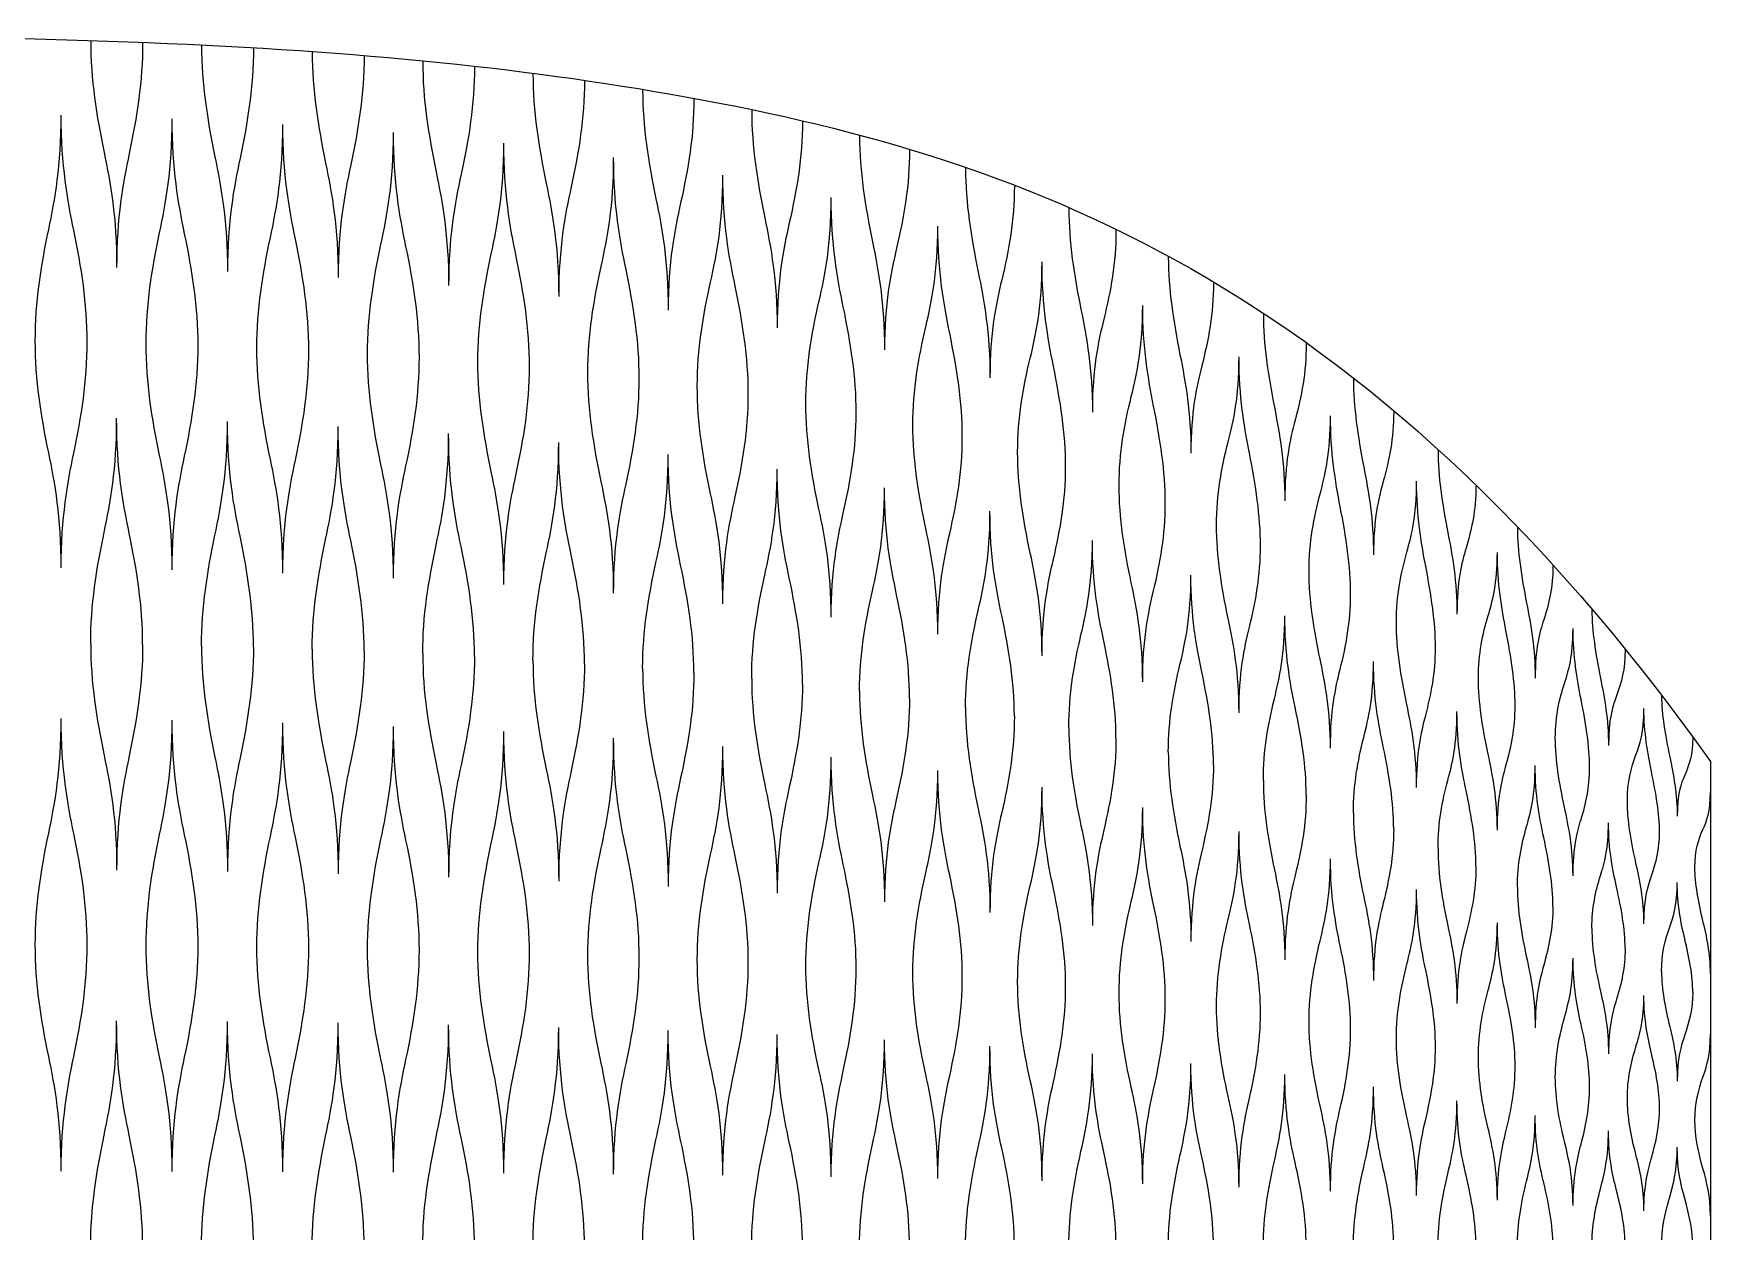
# Model space of a CAD drawing. Header units: millimetres. Extents: x 1 to 583, y -486 to -2.
# Drawn here: x 554.78 to 583.34, y -242.25 to -221.85 of the extents above; entities that cross this region are included whole.
import ezdxf

# ---------------------------------------------------------------- set-up
doc = ezdxf.new("R2010")
doc.units = ezdxf.units.MM
doc.header["$MEASUREMENT"] = 0
doc.layers.add('DEFAULT', color=7, linetype='Continuous')

msp = doc.modelspace()

# ---------------------------------------------------------------- linework, layer by layer
at = {"layer": 'DEFAULT'}
msp.add_lwpolyline([(583.342, -234.246), (583.342, -250.773)], dxfattribs=at)
for points, knots in [([(542.024, -221.85), (553.829, -221.85), (559.732, -221.85), (565.634, -222.883), (571.537, -223.916), (577.439, -225.982), (583.342, -234.246)], [0, 0, 0, 0, 1, 1, 1, 2, 2, 2, 2]), ([(555.751, -221.972), (555.751, -222.634), (555.85, -223.249), (555.98, -223.878), (556.086, -224.393), (556.193, -224.97), (556.193, -225.836)], [0, 0, 0, 0, 1, 1, 1, 2, 2, 2, 2]), ([(556.636, -222.005), (556.636, -222.665), (556.537, -223.272), (556.407, -223.892), (556.301, -224.4), (556.193, -224.97), (556.193, -225.836)], [0, 0, 0, 0, 1, 1, 1, 2, 2, 2, 2]), ([(557.639, -222.05), (557.639, -222.709), (557.738, -223.323), (557.867, -223.952), (557.974, -224.467), (558.081, -225.043), (558.081, -225.905)], [0, 0, 0, 0, 1, 1, 1, 2, 2, 2, 2]), ([(558.523, -222.097), (558.523, -222.755), (558.424, -223.357), (558.295, -223.973), (558.188, -224.477), (558.081, -225.043), (558.081, -225.905)], [0, 0, 0, 0, 1, 1, 1, 2, 2, 2, 2]), ([(559.525, -222.162), (559.525, -222.818), (559.623, -223.43), (559.753, -224.059), (559.859, -224.573), (559.966, -225.147), (559.966, -226.004)], [0, 0, 0, 0, 1, 1, 1, 2, 2, 2, 2]), ([(560.408, -222.229), (560.408, -222.883), (560.309, -223.479), (560.18, -224.088), (560.074, -224.587), (559.966, -225.147), (559.966, -226.004)], [0, 0, 0, 0, 1, 1, 1, 2, 2, 2, 2]), ([(561.407, -222.32), (561.407, -222.97), (561.506, -223.581), (561.635, -224.208), (561.741, -224.72), (561.848, -225.293), (561.848, -226.143)], [0, 0, 0, 0, 1, 1, 1, 2, 2, 2, 2]), ([(562.288, -222.412), (562.288, -223.06), (562.19, -223.647), (562.06, -224.248), (561.955, -224.739), (561.848, -225.293), (561.848, -226.143)], [0, 0, 0, 0, 1, 1, 1, 2, 2, 2, 2]), ([(563.284, -222.533), (563.284, -223.176), (563.383, -223.784), (563.511, -224.407), (563.617, -224.918), (563.723, -225.487), (563.723, -226.327)], [0, 0, 0, 0, 1, 1, 1, 2, 2, 2, 2]), ([(564.162, -222.654), (564.162, -223.293), (564.064, -223.871), (563.935, -224.46), (563.83, -224.943), (563.723, -225.487), (563.723, -226.327)], [0, 0, 0, 0, 1, 1, 1, 2, 2, 2, 2]), ([(565.153, -222.808), (565.153, -223.443), (565.251, -224.046), (565.379, -224.665), (565.484, -225.172), (565.589, -225.736), (565.589, -226.564)], [0, 0, 0, 0, 1, 1, 1, 2, 2, 2, 2]), ([(566.026, -222.961), (566.026, -223.591), (565.928, -224.155), (565.8, -224.732), (565.696, -225.203), (565.589, -225.736), (565.589, -226.564)], [0, 0, 0, 0, 1, 1, 1, 2, 2, 2, 2]), ([(555.249, -230.947), (555.249, -230.08), (555.142, -229.504), (555.036, -228.99), (554.906, -228.361), (554.807, -227.748), (554.807, -227.085), (554.807, -226.423), (554.906, -225.812), (555.036, -225.189), (555.142, -224.678), (555.249, -224.106), (555.249, -223.239)], [0, 0, 0, 0, 1, 1, 1, 2, 2, 2, 3, 3, 3, 4, 4, 4, 4]), ([(555.249, -230.947), (555.249, -230.08), (555.357, -229.508), (555.463, -228.998), (555.593, -228.375), (555.692, -227.767), (555.692, -227.105), (555.692, -226.443), (555.593, -225.829), (555.463, -225.2), (555.357, -224.684), (555.249, -224.106), (555.249, -223.239)], [0, 0, 0, 0, 1, 1, 1, 2, 2, 2, 3, 3, 3, 4, 4, 4, 4]), ([(557.138, -230.986), (557.138, -230.121), (557.03, -229.546), (556.924, -229.033), (556.794, -228.406), (556.695, -227.793), (556.695, -227.133), (556.695, -226.472), (556.794, -225.865), (556.924, -225.244), (557.03, -224.737), (557.138, -224.168), (557.138, -223.303)], [0, 0, 0, 0, 1, 1, 1, 2, 2, 2, 3, 3, 3, 4, 4, 4, 4]), ([(557.138, -230.986), (557.138, -230.121), (557.245, -229.552), (557.351, -229.046), (557.481, -228.427), (557.58, -227.822), (557.58, -227.162), (557.58, -226.503), (557.481, -225.89), (557.351, -225.26), (557.245, -224.745), (557.138, -224.168), (557.138, -223.303)], [0, 0, 0, 0, 1, 1, 1, 2, 2, 2, 3, 3, 3, 4, 4, 4, 4]), ([(567.01, -223.155), (567.01, -223.779), (567.107, -224.375), (567.234, -224.989), (567.337, -225.491), (567.443, -226.049), (567.443, -226.861)], [0, 0, 0, 0, 1, 1, 1, 2, 2, 2, 2]), ([(567.875, -223.346), (567.875, -223.963), (567.778, -224.513), (567.651, -225.072), (567.548, -225.531), (567.443, -226.049), (567.443, -226.861)], [0, 0, 0, 0, 1, 1, 1, 2, 2, 2, 2]), ([(559.024, -231.043), (559.024, -230.182), (558.917, -229.609), (558.811, -229.097), (558.681, -228.471), (558.582, -227.86), (558.582, -227.203), (558.582, -226.545), (558.681, -225.942), (558.811, -225.326), (558.917, -224.823), (559.024, -224.258), (559.024, -223.398)], [0, 0, 0, 0, 1, 1, 1, 2, 2, 2, 3, 3, 3, 4, 4, 4, 4]), ([(559.024, -231.043), (559.024, -230.182), (559.132, -229.618), (559.238, -229.115), (559.367, -228.501), (559.466, -227.901), (559.466, -227.246), (559.466, -226.59), (559.367, -225.978), (559.238, -225.35), (559.132, -224.835), (559.024, -224.258), (559.024, -223.398)], [0, 0, 0, 0, 1, 1, 1, 2, 2, 2, 3, 3, 3, 4, 4, 4, 4]), ([(560.908, -231.123), (560.908, -230.269), (560.801, -229.699), (560.695, -229.188), (560.565, -228.565), (560.467, -227.956), (560.467, -227.303), (560.467, -226.649), (560.565, -226.052), (560.695, -225.443), (560.801, -224.945), (560.908, -224.387), (560.908, -223.533)], [0, 0, 0, 0, 1, 1, 1, 2, 2, 2, 3, 3, 3, 4, 4, 4, 4]), ([(560.908, -231.123), (560.908, -230.269), (561.015, -229.71), (561.121, -229.214), (561.25, -228.607), (561.349, -228.013), (561.349, -227.363), (561.349, -226.712), (561.25, -226.103), (561.121, -225.476), (561.015, -224.962), (560.908, -224.387), (560.908, -223.533)], [0, 0, 0, 0, 1, 1, 1, 2, 2, 2, 3, 3, 3, 4, 4, 4, 4]), ([(568.848, -223.591), (568.848, -224.201), (568.943, -224.79), (569.068, -225.397), (569.17, -225.893), (569.273, -226.444), (569.273, -227.237)], [0, 0, 0, 0, 1, 1, 1, 2, 2, 2, 2]), ([(562.787, -231.234), (562.787, -230.388), (562.68, -229.821), (562.575, -229.314), (562.445, -228.693), (562.347, -228.088), (562.347, -227.441), (562.347, -226.794), (562.445, -226.204), (562.575, -225.604), (562.68, -225.113), (562.787, -224.563), (562.787, -223.717)], [0, 0, 0, 0, 1, 1, 1, 2, 2, 2, 3, 3, 3, 4, 4, 4, 4]), ([(562.787, -231.234), (562.787, -230.388), (562.894, -229.837), (562.999, -229.347), (563.128, -228.749), (563.226, -228.165), (563.226, -227.521), (563.226, -226.877), (563.128, -226.272), (562.999, -225.647), (562.894, -225.136), (562.787, -224.563), (562.787, -223.717)], [0, 0, 0, 0, 1, 1, 1, 2, 2, 2, 3, 3, 3, 4, 4, 4, 4]), ([(569.699, -223.834), (569.699, -224.436), (569.604, -224.965), (569.479, -225.503), (569.377, -225.944), (569.273, -226.444), (569.273, -227.237)], [0, 0, 0, 0, 1, 1, 1, 2, 2, 2, 2]), ([(564.659, -231.379), (564.659, -230.544), (564.552, -229.982), (564.447, -229.479), (564.318, -228.864), (564.22, -228.263), (564.22, -227.624), (564.22, -226.984), (564.318, -226.404), (564.447, -225.815), (564.552, -225.334), (564.659, -224.794), (564.659, -223.959)], [0, 0, 0, 0, 1, 1, 1, 2, 2, 2, 3, 3, 3, 4, 4, 4, 4]), ([(564.659, -231.379), (564.659, -230.544), (564.765, -230.002), (564.87, -229.522), (564.998, -228.935), (565.095, -228.361), (565.095, -227.726), (565.095, -227.091), (564.998, -226.491), (564.87, -225.871), (564.765, -225.363), (564.659, -224.794), (564.659, -223.959)], [0, 0, 0, 0, 1, 1, 1, 2, 2, 2, 3, 3, 3, 4, 4, 4, 4]), ([(570.653, -224.143), (570.653, -224.735), (570.746, -225.315), (570.868, -225.912), (570.968, -226.401), (571.069, -226.942), (571.069, -227.711)], [0, 0, 0, 0, 1, 1, 1, 2, 2, 2, 2]), ([(566.52, -231.562), (566.52, -230.741), (566.414, -230.185), (566.309, -229.687), (566.182, -229.079), (566.084, -228.485), (566.084, -227.856), (566.084, -227.226), (566.182, -226.658), (566.309, -226.083), (566.414, -225.612), (566.52, -225.084), (566.52, -224.263)], [0, 0, 0, 0, 1, 1, 1, 2, 2, 2, 3, 3, 3, 4, 4, 4, 4]), ([(566.52, -231.562), (566.52, -230.741), (566.625, -230.211), (566.729, -229.742), (566.856, -229.169), (566.953, -228.608), (566.953, -227.984), (566.953, -227.36), (566.856, -226.767), (566.729, -226.152), (566.625, -225.649), (566.52, -225.084), (566.52, -224.263)], [0, 0, 0, 0, 1, 1, 1, 2, 2, 2, 3, 3, 3, 4, 4, 4, 4]), ([(571.485, -224.447), (571.485, -225.029), (571.392, -225.534), (571.27, -226.046), (571.17, -226.465), (571.069, -226.942), (571.069, -227.711)], [0, 0, 0, 0, 1, 1, 1, 2, 2, 2, 2]), ([(568.365, -231.791), (568.365, -230.987), (568.26, -230.44), (568.156, -229.949), (568.029, -229.349), (567.933, -228.763), (567.933, -228.146), (567.933, -227.529), (568.029, -226.976), (568.156, -226.418), (568.26, -225.961), (568.365, -225.449), (568.365, -224.645)], [0, 0, 0, 0, 1, 1, 1, 2, 2, 2, 3, 3, 3, 4, 4, 4, 4]), ([(568.365, -231.791), (568.365, -230.987), (568.468, -230.472), (568.571, -230.018), (568.695, -229.463), (568.791, -228.919), (568.791, -228.309), (568.791, -227.699), (568.696, -227.114), (568.571, -226.506), (568.468, -226.008), (568.365, -225.449), (568.365, -224.645)], [0, 0, 0, 0, 1, 1, 1, 2, 2, 2, 3, 3, 3, 4, 4, 4, 4]), ([(572.412, -224.83), (572.412, -225.4), (572.502, -225.966), (572.619, -226.551), (572.716, -227.03), (572.814, -227.557), (572.814, -228.296)], [0, 0, 0, 0, 1, 1, 1, 2, 2, 2, 2]), ([(570.182, -232.082), (570.182, -231.299), (570.078, -230.763), (569.976, -230.281), (569.851, -229.691), (569.756, -229.116), (569.756, -228.515), (569.756, -227.914), (569.851, -227.379), (569.976, -226.843), (570.078, -226.404), (570.182, -225.912), (570.182, -225.13)], [0, 0, 0, 0, 1, 1, 1, 2, 2, 2, 3, 3, 3, 4, 4, 4, 4]), ([(570.182, -232.082), (570.182, -231.299), (570.283, -230.804), (570.383, -230.367), (570.505, -229.834), (570.598, -229.312), (570.598, -228.72), (570.598, -228.127), (570.505, -227.554), (570.383, -226.954), (570.283, -226.463), (570.182, -225.912), (570.182, -225.13)], [0, 0, 0, 0, 1, 1, 1, 2, 2, 2, 3, 3, 3, 4, 4, 4, 4]), ([(573.215, -225.201), (573.215, -225.759), (573.126, -226.233), (573.008, -226.714), (572.911, -227.107), (572.814, -227.557), (572.814, -228.296)], [0, 0, 0, 0, 1, 1, 1, 2, 2, 2, 2]), ([(574.107, -225.659), (574.107, -226.202), (574.193, -226.752), (574.306, -227.32), (574.398, -227.785), (574.492, -228.295), (574.492, -228.997)], [0, 0, 0, 0, 1, 1, 1, 2, 2, 2, 2]), ([(571.956, -232.446), (571.956, -231.692), (571.855, -231.169), (571.755, -230.697), (571.633, -230.121), (571.54, -229.56), (571.54, -228.978), (571.54, -228.397), (571.633, -227.886), (571.755, -227.377), (571.855, -226.96), (571.956, -226.493), (571.956, -225.738)], [0, 0, 0, 0, 1, 1, 1, 2, 2, 2, 3, 3, 3, 4, 4, 4, 4]), ([(571.956, -232.446), (571.956, -231.692), (572.054, -231.219), (572.15, -230.805), (572.268, -230.298), (572.358, -229.802), (572.358, -229.231), (572.358, -228.661), (572.268, -228.102), (572.15, -227.514), (572.054, -227.033), (571.956, -226.493), (571.956, -225.738)], [0, 0, 0, 0, 1, 1, 1, 2, 2, 2, 3, 3, 3, 4, 4, 4, 4]), ([(574.876, -226.098), (574.876, -226.627), (574.79, -227.067), (574.677, -227.512), (574.585, -227.876), (574.492, -228.295), (574.492, -228.997)], [0, 0, 0, 0, 1, 1, 1, 2, 2, 2, 2]), ([(573.671, -232.892), (573.671, -232.17), (573.573, -231.665), (573.477, -231.207), (573.359, -230.648), (573.269, -230.104), (573.269, -229.547), (573.269, -228.99), (573.359, -228.508), (573.477, -228.03), (573.573, -227.639), (573.671, -227.201), (573.671, -226.48)], [0, 0, 0, 0, 1, 1, 1, 2, 2, 2, 3, 3, 3, 4, 4, 4, 4]), ([(573.671, -232.892), (573.671, -232.17), (573.765, -231.725), (573.857, -231.336), (573.97, -230.86), (574.056, -230.394), (574.056, -229.85), (574.056, -229.306), (573.97, -228.766), (573.857, -228.194), (573.765, -227.727), (573.671, -227.201), (573.671, -226.48)], [0, 0, 0, 0, 1, 1, 1, 2, 2, 2, 3, 3, 3, 4, 4, 4, 4]), ([(575.726, -226.63), (575.726, -227.142), (575.807, -227.669), (575.914, -228.216), (576.002, -228.663), (576.091, -229.152), (576.091, -229.811)], [0, 0, 0, 0, 1, 1, 1, 2, 2, 2, 2]), ([(575.312, -233.417), (575.312, -232.735), (575.219, -232.251), (575.127, -231.811), (575.014, -231.274), (574.928, -230.75), (574.928, -230.223), (574.928, -229.695), (575.014, -229.245), (575.127, -228.804), (575.219, -228.442), (575.312, -228.038), (575.312, -227.356)], [0, 0, 0, 0, 1, 1, 1, 2, 2, 2, 3, 3, 3, 4, 4, 4, 4]), ([(575.312, -233.417), (575.312, -232.735), (575.401, -232.321), (575.489, -231.96), (575.596, -231.52), (575.677, -231.088), (575.677, -230.575), (575.677, -230.062), (575.596, -229.546), (575.489, -228.995), (575.401, -228.544), (575.312, -228.038), (575.312, -227.356)], [0, 0, 0, 0, 1, 1, 1, 2, 2, 2, 3, 3, 3, 4, 4, 4, 4]), ([(576.456, -227.132), (576.456, -227.627), (576.374, -228.03), (576.267, -228.436), (576.179, -228.767), (576.091, -229.152), (576.091, -229.811)], [0, 0, 0, 0, 1, 1, 1, 2, 2, 2, 2]), ([(577.259, -227.732), (577.259, -228.208), (577.335, -228.709), (577.436, -229.229), (577.519, -229.654), (577.602, -230.118), (577.602, -230.73)], [0, 0, 0, 0, 1, 1, 1, 2, 2, 2, 2]), ([(555.751, -232.241), (555.751, -231.579), (555.85, -230.97), (555.98, -230.348), (556.086, -229.838), (556.193, -229.267), (556.193, -228.401)], [0, 0, 0, 0, 1, 1, 1, 2, 2, 2, 2]), ([(556.636, -232.257), (556.636, -231.596), (556.537, -230.984), (556.407, -230.357), (556.301, -229.843), (556.193, -229.267), (556.193, -228.401)], [0, 0, 0, 0, 1, 1, 1, 2, 2, 2, 2]), ([(557.639, -232.279), (557.639, -231.62), (557.738, -231.014), (557.867, -230.396), (557.974, -229.889), (558.081, -229.322), (558.081, -228.46)], [0, 0, 0, 0, 1, 1, 1, 2, 2, 2, 2]), ([(558.523, -232.303), (558.523, -231.645), (558.424, -231.035), (558.295, -230.409), (558.188, -229.897), (558.081, -229.322), (558.081, -228.46)], [0, 0, 0, 0, 1, 1, 1, 2, 2, 2, 2]), ([(576.869, -234.019), (576.869, -233.382), (576.78, -232.924), (576.693, -232.505), (576.586, -231.993), (576.504, -231.496), (576.504, -231.001), (576.504, -230.507), (576.586, -230.094), (576.693, -229.692), (576.78, -229.364), (576.869, -228.996), (576.869, -228.359)], [0, 0, 0, 0, 1, 1, 1, 2, 2, 2, 3, 3, 3, 4, 4, 4, 4]), ([(576.869, -234.019), (576.869, -233.382), (576.953, -233.002), (577.035, -232.673), (577.136, -232.271), (577.213, -231.876), (577.213, -231.399), (577.213, -230.921), (577.136, -230.432), (577.035, -229.908), (576.953, -229.478), (576.869, -228.996), (576.869, -228.359)], [0, 0, 0, 0, 1, 1, 1, 2, 2, 2, 3, 3, 3, 4, 4, 4, 4]), ([(577.946, -228.29), (577.946, -228.748), (577.869, -229.11), (577.768, -229.474), (577.686, -229.771), (577.602, -230.118), (577.602, -230.73)], [0, 0, 0, 0, 1, 1, 1, 2, 2, 2, 2]), ([(559.525, -232.336), (559.525, -231.68), (559.623, -231.079), (559.753, -230.465), (559.859, -229.963), (559.966, -229.401), (559.966, -228.544)], [0, 0, 0, 0, 1, 1, 1, 2, 2, 2, 2]), ([(560.408, -232.369), (560.408, -231.716), (560.309, -231.109), (560.18, -230.485), (560.074, -229.974), (559.966, -229.401), (559.966, -228.544)], [0, 0, 0, 0, 1, 1, 1, 2, 2, 2, 2]), ([(561.407, -232.414), (561.407, -231.764), (561.506, -231.169), (561.635, -230.563), (561.741, -230.066), (561.848, -229.511), (561.848, -228.661)], [0, 0, 0, 0, 1, 1, 1, 2, 2, 2, 2]), ([(562.288, -232.461), (562.288, -231.813), (562.19, -231.21), (562.06, -230.589), (561.955, -230.081), (561.848, -229.511), (561.848, -228.661)], [0, 0, 0, 0, 1, 1, 1, 2, 2, 2, 2]), ([(563.284, -232.521), (563.284, -231.877), (563.383, -231.29), (563.511, -230.693), (563.617, -230.204), (563.723, -229.657), (563.723, -228.817)], [0, 0, 0, 0, 1, 1, 1, 2, 2, 2, 2]), ([(564.162, -232.582), (564.162, -231.942), (564.064, -231.344), (563.935, -230.728), (563.83, -230.223), (563.723, -229.657), (563.723, -228.817)], [0, 0, 0, 0, 1, 1, 1, 2, 2, 2, 2]), ([(565.153, -232.659), (565.153, -232.024), (565.251, -231.447), (565.379, -230.861), (565.484, -230.382), (565.589, -229.845), (565.589, -229.017)], [0, 0, 0, 0, 1, 1, 1, 2, 2, 2, 2]), ([(566.026, -232.735), (566.026, -232.105), (565.928, -231.515), (565.8, -230.905), (565.696, -230.406), (565.589, -229.845), (565.589, -229.017)], [0, 0, 0, 0, 1, 1, 1, 2, 2, 2, 2]), ([(578.701, -228.95), (578.701, -229.387), (578.773, -229.857), (578.868, -230.346), (578.945, -230.746), (579.024, -231.18), (579.024, -231.739)], [0, 0, 0, 0, 1, 1, 1, 2, 2, 2, 2]), ([(567.01, -232.832), (567.01, -232.209), (567.107, -231.644), (567.234, -231.072), (567.337, -230.605), (567.443, -230.081), (567.443, -229.269)], [0, 0, 0, 0, 1, 1, 1, 2, 2, 2, 2]), ([(567.875, -232.928), (567.875, -232.31), (567.778, -231.729), (567.651, -231.127), (567.548, -230.635), (567.443, -230.081), (567.443, -229.269)], [0, 0, 0, 0, 1, 1, 1, 2, 2, 2, 2]), ([(568.848, -233.05), (568.848, -232.441), (568.943, -231.892), (569.068, -231.339), (569.17, -230.886), (569.273, -230.38), (569.273, -229.586)], [0, 0, 0, 0, 1, 1, 1, 2, 2, 2, 2]), ([(569.699, -233.172), (569.699, -232.57), (569.604, -232), (569.479, -231.408), (569.377, -230.924), (569.273, -230.38), (569.273, -229.586)], [0, 0, 0, 0, 1, 1, 1, 2, 2, 2, 2]), ([(578.336, -234.689), (578.336, -234.102), (578.252, -233.673), (578.17, -233.279), (578.069, -232.797), (577.992, -232.33), (577.992, -231.873), (577.992, -231.416), (578.069, -231.042), (578.17, -230.683), (578.252, -230.39), (578.336, -230.062), (578.336, -229.475)], [0, 0, 0, 0, 1, 1, 1, 2, 2, 2, 3, 3, 3, 4, 4, 4, 4]), ([(578.336, -234.689), (578.336, -234.102), (578.414, -233.759), (578.491, -233.464), (578.586, -233.103), (578.658, -232.748), (578.658, -232.31), (578.658, -231.872), (578.586, -231.414), (578.491, -230.92), (578.414, -230.516), (578.336, -230.062), (578.336, -229.475)], [0, 0, 0, 0, 1, 1, 1, 2, 2, 2, 3, 3, 3, 4, 4, 4, 4]), ([(579.346, -229.557), (579.346, -229.974), (579.274, -230.293), (579.179, -230.612), (579.102, -230.872), (579.024, -231.18), (579.024, -231.739)], [0, 0, 0, 0, 1, 1, 1, 2, 2, 2, 2]), ([(570.653, -233.326), (570.653, -232.735), (570.746, -232.206), (570.868, -231.675), (570.968, -231.241), (571.069, -230.756), (571.069, -229.987)], [0, 0, 0, 0, 1, 1, 1, 2, 2, 2, 2]), ([(571.485, -233.478), (571.485, -232.896), (571.392, -232.341), (571.27, -231.762), (571.17, -231.289), (571.069, -230.756), (571.069, -229.987)], [0, 0, 0, 0, 1, 1, 1, 2, 2, 2, 2]), ([(572.412, -233.67), (572.412, -233.1), (572.502, -232.596), (572.619, -232.092), (572.716, -231.68), (572.814, -231.22), (572.814, -230.482)], [0, 0, 0, 0, 1, 1, 1, 2, 2, 2, 2]), ([(573.215, -233.855), (573.215, -233.297), (573.126, -232.761), (573.008, -232.198), (572.911, -231.738), (572.814, -231.22), (572.814, -230.482)], [0, 0, 0, 0, 1, 1, 1, 2, 2, 2, 2]), ([(580.054, -230.267), (580.054, -230.662), (580.122, -231.097), (580.21, -231.551), (580.283, -231.922), (580.356, -232.323), (580.356, -232.826)], [0, 0, 0, 0, 1, 1, 1, 2, 2, 2, 2]), ([(579.712, -235.417), (579.712, -234.885), (579.633, -234.488), (579.556, -234.122), (579.461, -233.675), (579.389, -233.241), (579.389, -232.825), (579.389, -232.409), (579.461, -232.078), (579.556, -231.764), (579.633, -231.507), (579.712, -231.221), (579.712, -230.689)], [0, 0, 0, 0, 1, 1, 1, 2, 2, 2, 3, 3, 3, 4, 4, 4, 4]), ([(579.712, -235.417), (579.712, -234.885), (579.785, -234.58), (579.858, -234.321), (579.946, -234.004), (580.014, -233.691), (580.014, -233.296), (580.014, -232.9), (579.946, -232.478), (579.858, -232.019), (579.785, -231.643), (579.712, -231.221), (579.712, -230.689)], [0, 0, 0, 0, 1, 1, 1, 2, 2, 2, 3, 3, 3, 4, 4, 4, 4]), ([(574.107, -234.085), (574.107, -233.541), (574.193, -233.066), (574.306, -232.594), (574.398, -232.208), (574.492, -231.777), (574.492, -231.076)], [0, 0, 0, 0, 1, 1, 1, 2, 2, 2, 2]), ([(574.876, -234.304), (574.876, -233.775), (574.79, -233.261), (574.677, -232.719), (574.585, -232.277), (574.492, -231.777), (574.492, -231.076)], [0, 0, 0, 0, 1, 1, 1, 2, 2, 2, 2]), ([(580.659, -230.915), (580.659, -231.288), (580.591, -231.562), (580.502, -231.834), (580.43, -232.057), (580.356, -232.323), (580.356, -232.826)], [0, 0, 0, 0, 1, 1, 1, 2, 2, 2, 2]), ([(575.726, -234.57), (575.726, -234.058), (575.807, -233.615), (575.914, -233.179), (576.002, -232.822), (576.091, -232.424), (576.091, -231.765)], [0, 0, 0, 0, 1, 1, 1, 2, 2, 2, 2]), ([(576.456, -234.821), (576.456, -234.325), (576.374, -233.838), (576.267, -233.322), (576.179, -232.9), (576.091, -232.424), (576.091, -231.765)], [0, 0, 0, 0, 1, 1, 1, 2, 2, 2, 2]), ([(581.322, -231.667), (581.322, -232.017), (581.385, -232.414), (581.468, -232.829), (581.536, -233.169), (581.605, -233.534), (581.605, -233.977)], [0, 0, 0, 0, 1, 1, 1, 2, 2, 2, 2]), ([(581.001, -236.194), (581.001, -235.72), (580.927, -235.358), (580.855, -235.023), (580.766, -234.614), (580.699, -234.218), (580.699, -233.846), (580.699, -233.474), (580.766, -233.186), (580.855, -232.919), (580.927, -232.701), (581.001, -232.457), (581.001, -231.983)], [0, 0, 0, 0, 1, 1, 1, 2, 2, 2, 3, 3, 3, 4, 4, 4, 4]), ([(581.001, -236.194), (581.001, -235.72), (581.07, -235.456), (581.138, -235.234), (581.221, -234.963), (581.284, -234.695), (581.284, -234.344), (581.284, -233.993), (581.221, -233.61), (581.138, -233.189), (581.07, -232.845), (581.001, -232.457), (581.001, -231.983)], [0, 0, 0, 0, 1, 1, 1, 2, 2, 2, 3, 3, 3, 4, 4, 4, 4]), ([(555.751, -232.241), (555.751, -232.903), (555.85, -233.515), (555.98, -234.143), (556.086, -234.656), (556.193, -235.231), (556.193, -236.097)], [0, 0, 0, 0, 1, 1, 1, 2, 2, 2, 2]), ([(556.636, -232.257), (556.636, -232.918), (556.537, -233.526), (556.407, -234.149), (556.301, -234.659), (556.193, -235.231), (556.193, -236.097)], [0, 0, 0, 0, 1, 1, 1, 2, 2, 2, 2]), ([(557.639, -232.279), (557.639, -232.939), (557.738, -233.55), (557.867, -234.176), (557.974, -234.688), (558.081, -235.261), (558.081, -236.123)], [0, 0, 0, 0, 1, 1, 1, 2, 2, 2, 2]), ([(558.523, -232.303), (558.523, -232.961), (558.424, -233.566), (558.295, -234.185), (558.188, -234.692), (558.081, -235.261), (558.081, -236.123)], [0, 0, 0, 0, 1, 1, 1, 2, 2, 2, 2]), ([(559.525, -232.336), (559.525, -232.991), (559.623, -233.6), (559.753, -234.224), (559.859, -234.734), (559.966, -235.304), (559.966, -236.161)], [0, 0, 0, 0, 1, 1, 1, 2, 2, 2, 2]), ([(560.408, -232.369), (560.408, -233.023), (560.309, -233.623), (560.18, -234.237), (560.074, -234.739), (559.966, -235.304), (559.966, -236.161)], [0, 0, 0, 0, 1, 1, 1, 2, 2, 2, 2]), ([(561.407, -232.414), (561.407, -233.065), (561.506, -233.671), (561.635, -234.29), (561.741, -234.798), (561.848, -235.365), (561.848, -236.215)], [0, 0, 0, 0, 1, 1, 1, 2, 2, 2, 2]), ([(562.288, -232.461), (562.288, -233.108), (562.19, -233.701), (562.06, -234.309), (561.955, -234.806), (561.848, -235.365), (561.848, -236.215)], [0, 0, 0, 0, 1, 1, 1, 2, 2, 2, 2]), ([(581.888, -232.348), (581.888, -232.676), (581.825, -232.904), (581.742, -233.128), (581.674, -233.311), (581.605, -233.534), (581.605, -233.977)], [0, 0, 0, 0, 1, 1, 1, 2, 2, 2, 2]), ([(563.284, -232.521), (563.284, -233.165), (563.383, -233.765), (563.511, -234.38), (563.617, -234.883), (563.723, -235.445), (563.723, -236.285)], [0, 0, 0, 0, 1, 1, 1, 2, 2, 2, 2]), ([(564.162, -232.582), (564.162, -233.221), (564.064, -233.806), (563.935, -234.404), (563.83, -234.894), (563.723, -235.445), (563.723, -236.285)], [0, 0, 0, 0, 1, 1, 1, 2, 2, 2, 2]), ([(565.153, -232.659), (565.153, -233.294), (565.251, -233.888), (565.379, -234.496), (565.484, -234.993), (565.589, -235.549), (565.589, -236.377)], [0, 0, 0, 0, 1, 1, 1, 2, 2, 2, 2]), ([(566.026, -232.735), (566.026, -233.365), (565.928, -233.938), (565.8, -234.526), (565.696, -235.007), (565.589, -235.549), (565.589, -236.377)], [0, 0, 0, 0, 1, 1, 1, 2, 2, 2, 2]), ([(577.259, -235.121), (577.259, -234.645), (577.335, -234.238), (577.436, -233.84), (577.519, -233.515), (577.602, -233.154), (577.602, -232.542)], [0, 0, 0, 0, 1, 1, 1, 2, 2, 2, 2]), ([(577.946, -235.4), (577.946, -234.942), (577.869, -234.486), (577.768, -234), (577.686, -233.602), (577.602, -233.154), (577.602, -232.542)], [0, 0, 0, 0, 1, 1, 1, 2, 2, 2, 2]), ([(567.01, -232.832), (567.01, -233.456), (567.107, -234.042), (567.234, -234.641), (567.337, -235.132), (567.443, -235.678), (567.443, -236.491)], [0, 0, 0, 0, 1, 1, 1, 2, 2, 2, 2]), ([(567.875, -232.928), (567.875, -233.545), (567.778, -234.105), (567.651, -234.679), (567.548, -235.148), (567.443, -235.678), (567.443, -236.491)], [0, 0, 0, 0, 1, 1, 1, 2, 2, 2, 2]), ([(568.848, -233.05), (568.848, -233.66), (568.943, -234.236), (569.068, -234.825), (569.17, -235.306), (569.273, -235.842), (569.273, -236.635)], [0, 0, 0, 0, 1, 1, 1, 2, 2, 2, 2]), ([(569.699, -233.172), (569.699, -233.773), (569.604, -234.316), (569.479, -234.872), (569.377, -235.327), (569.273, -235.842), (569.273, -236.635)], [0, 0, 0, 0, 1, 1, 1, 2, 2, 2, 2]), ([(570.653, -233.326), (570.653, -233.918), (570.746, -234.481), (570.868, -235.056), (570.968, -235.527), (571.069, -236.049), (571.069, -236.818)], [0, 0, 0, 0, 1, 1, 1, 2, 2, 2, 2]), ([(582.209, -237.011), (582.209, -236.598), (582.14, -236.275), (582.072, -235.973), (581.989, -235.605), (581.926, -235.249), (581.926, -234.923), (581.926, -234.597), (581.989, -234.355), (582.072, -234.136), (582.14, -233.957), (582.209, -233.757), (582.209, -233.345)], [0, 0, 0, 0, 1, 1, 1, 2, 2, 2, 3, 3, 3, 4, 4, 4, 4]), ([(582.209, -237.011), (582.209, -236.598), (582.273, -236.378), (582.337, -236.194), (582.415, -235.97), (582.474, -235.747), (582.474, -235.444), (582.474, -235.14), (582.415, -234.799), (582.337, -234.419), (582.273, -234.108), (582.209, -233.757), (582.209, -233.345)], [0, 0, 0, 0, 1, 1, 1, 2, 2, 2, 3, 3, 3, 4, 4, 4, 4]), ([(582.51, -233.136), (582.51, -233.438), (582.569, -233.794), (582.647, -234.168), (582.711, -234.475), (582.775, -234.801), (582.775, -235.181)], [0, 0, 0, 0, 1, 1, 1, 2, 2, 2, 2]), ([(555.249, -241.225), (555.249, -240.357), (555.142, -239.783), (555.036, -239.27), (554.906, -238.643), (554.807, -238.031), (554.807, -237.368), (554.807, -236.705), (554.906, -236.094), (555.036, -235.469), (555.142, -234.957), (555.249, -234.384), (555.249, -233.516)], [0, 0, 0, 0, 1, 1, 1, 2, 2, 2, 3, 3, 3, 4, 4, 4, 4]), ([(555.249, -241.225), (555.249, -240.357), (555.357, -239.783), (555.463, -239.272), (555.593, -238.647), (555.692, -238.037), (555.692, -237.375), (555.692, -236.713), (555.593, -236.101), (555.463, -235.473), (555.357, -234.96), (555.249, -234.384), (555.249, -233.516)], [0, 0, 0, 0, 1, 1, 1, 2, 2, 2, 3, 3, 3, 4, 4, 4, 4]), ([(557.138, -241.229), (557.138, -240.365), (557.03, -239.792), (556.924, -239.28), (556.794, -238.655), (556.695, -238.044), (556.695, -237.384), (556.695, -236.723), (556.794, -236.114), (556.924, -235.491), (557.03, -234.982), (557.138, -234.411), (557.138, -233.546)], [0, 0, 0, 0, 1, 1, 1, 2, 2, 2, 3, 3, 3, 4, 4, 4, 4]), ([(557.138, -241.229), (557.138, -240.365), (557.245, -239.793), (557.351, -239.283), (557.481, -238.661), (557.58, -238.053), (557.58, -237.394), (557.58, -236.734), (557.481, -236.124), (557.351, -235.498), (557.245, -234.986), (557.138, -234.411), (557.138, -233.546)], [0, 0, 0, 0, 1, 1, 1, 2, 2, 2, 3, 3, 3, 4, 4, 4, 4]), ([(559.024, -241.235), (559.024, -240.375), (558.917, -239.805), (558.811, -239.295), (558.681, -238.673), (558.582, -238.065), (558.582, -237.407), (558.582, -236.75), (558.681, -236.144), (558.811, -235.525), (558.917, -235.018), (559.024, -234.451), (559.024, -233.591)], [0, 0, 0, 0, 1, 1, 1, 2, 2, 2, 3, 3, 3, 4, 4, 4, 4]), ([(559.024, -241.235), (559.024, -240.375), (559.132, -239.806), (559.238, -239.3), (559.367, -238.681), (559.466, -238.077), (559.466, -237.422), (559.466, -236.766), (559.367, -236.158), (559.238, -235.534), (559.132, -235.024), (559.024, -234.451), (559.024, -233.591)], [0, 0, 0, 0, 1, 1, 1, 2, 2, 2, 3, 3, 3, 4, 4, 4, 4]), ([(560.908, -241.244), (560.908, -240.39), (560.801, -239.824), (560.695, -239.317), (560.565, -238.699), (560.467, -238.094), (560.467, -237.441), (560.467, -236.787), (560.565, -236.186), (560.695, -235.572), (560.801, -235.07), (560.908, -234.508), (560.908, -233.654)], [0, 0, 0, 0, 1, 1, 1, 2, 2, 2, 3, 3, 3, 4, 4, 4, 4]), ([(560.908, -241.244), (560.908, -240.39), (561.015, -239.826), (561.121, -239.323), (561.25, -238.71), (561.349, -238.111), (561.349, -237.461), (561.349, -236.81), (561.25, -236.206), (561.121, -235.586), (561.015, -235.078), (560.908, -234.508), (560.908, -233.654)], [0, 0, 0, 0, 1, 1, 1, 2, 2, 2, 3, 3, 3, 4, 4, 4, 4]), ([(571.485, -233.478), (571.485, -234.06), (571.392, -234.581), (571.27, -235.116), (571.17, -235.553), (571.069, -236.049), (571.069, -236.818)], [0, 0, 0, 0, 1, 1, 1, 2, 2, 2, 2]), ([(578.701, -235.73), (578.701, -235.293), (578.773, -234.925), (578.868, -234.569), (578.945, -234.278), (579.024, -233.955), (579.024, -233.396)], [0, 0, 0, 0, 1, 1, 1, 2, 2, 2, 2]), ([(579.346, -236.033), (579.346, -235.616), (579.274, -235.195), (579.179, -234.743), (579.102, -234.373), (579.024, -233.955), (579.024, -233.396)], [0, 0, 0, 0, 1, 1, 1, 2, 2, 2, 2]), ([(562.787, -241.257), (562.787, -240.411), (562.68, -239.849), (562.575, -239.347), (562.445, -238.734), (562.347, -238.134), (562.347, -237.487), (562.347, -236.839), (562.445, -236.244), (562.575, -235.638), (562.68, -235.141), (562.787, -234.585), (562.787, -233.739)], [0, 0, 0, 0, 1, 1, 1, 2, 2, 2, 3, 3, 3, 4, 4, 4, 4]), ([(562.787, -241.257), (562.787, -240.411), (562.894, -239.852), (562.999, -239.356), (563.128, -238.749), (563.226, -238.157), (563.226, -237.513), (563.226, -236.869), (563.128, -236.271), (562.999, -235.655), (562.894, -235.151), (562.787, -234.585), (562.787, -233.739)], [0, 0, 0, 0, 1, 1, 1, 2, 2, 2, 3, 3, 3, 4, 4, 4, 4]), ([(564.659, -241.273), (564.659, -240.438), (564.552, -239.883), (564.447, -239.387), (564.318, -238.781), (564.22, -238.187), (564.22, -237.548), (564.22, -236.908), (564.318, -236.321), (564.447, -235.724), (564.552, -235.235), (564.659, -234.687), (564.659, -233.852)], [0, 0, 0, 0, 1, 1, 1, 2, 2, 2, 3, 3, 3, 4, 4, 4, 4]), ([(564.659, -241.273), (564.659, -240.438), (564.765, -239.887), (564.87, -239.397), (564.998, -238.799), (565.095, -238.217), (565.095, -237.582), (565.095, -236.947), (564.998, -236.355), (564.87, -235.746), (564.765, -235.248), (564.659, -234.687), (564.659, -233.852)], [0, 0, 0, 0, 1, 1, 1, 2, 2, 2, 3, 3, 3, 4, 4, 4, 4]), ([(572.412, -233.67), (572.412, -234.239), (572.502, -234.785), (572.619, -235.343), (572.716, -235.799), (572.814, -236.304), (572.814, -237.043)], [0, 0, 0, 0, 1, 1, 1, 2, 2, 2, 2]), ([(573.215, -233.855), (573.215, -234.413), (573.126, -234.908), (573.008, -235.416), (572.911, -235.832), (572.814, -236.304), (572.814, -237.043)], [0, 0, 0, 0, 1, 1, 1, 2, 2, 2, 2]), ([(583.041, -233.844), (583.041, -234.124), (582.982, -234.304), (582.904, -234.479), (582.84, -234.622), (582.775, -234.801), (582.775, -235.181)], [0, 0, 0, 0, 1, 1, 1, 2, 2, 2, 2]), ([(566.52, -241.293), (566.52, -240.472), (566.414, -239.926), (566.309, -239.437), (566.182, -238.84), (566.084, -238.254), (566.084, -237.625), (566.084, -236.995), (566.182, -236.418), (566.309, -235.832), (566.414, -235.352), (566.52, -234.816), (566.52, -233.995)], [0, 0, 0, 0, 1, 1, 1, 2, 2, 2, 3, 3, 3, 4, 4, 4, 4]), ([(566.52, -241.293), (566.52, -240.472), (566.625, -239.93), (566.729, -239.45), (566.856, -238.863), (566.953, -238.292), (566.953, -237.668), (566.953, -237.044), (566.856, -236.462), (566.729, -235.861), (566.625, -235.369), (566.52, -234.816), (566.52, -233.995)], [0, 0, 0, 0, 1, 1, 1, 2, 2, 2, 3, 3, 3, 4, 4, 4, 4]), ([(568.365, -241.319), (568.365, -240.514), (568.26, -239.979), (568.156, -239.5), (568.029, -238.913), (567.933, -238.339), (567.933, -237.722), (567.933, -237.105), (568.029, -236.541), (568.156, -235.968), (568.26, -235.5), (568.365, -234.977), (568.365, -234.173)], [0, 0, 0, 0, 1, 1, 1, 2, 2, 2, 3, 3, 3, 4, 4, 4, 4]), ([(568.365, -241.319), (568.365, -240.514), (568.468, -239.985), (568.571, -239.516), (568.695, -238.943), (568.791, -238.386), (568.791, -237.776), (568.791, -237.166), (568.696, -236.595), (568.571, -236.004), (568.468, -235.521), (568.365, -234.977), (568.365, -234.173)], [0, 0, 0, 0, 1, 1, 1, 2, 2, 2, 3, 3, 3, 4, 4, 4, 4]), ([(574.107, -234.085), (574.107, -234.627), (574.193, -235.152), (574.306, -235.688), (574.398, -236.127), (574.492, -236.611), (574.492, -237.312)], [0, 0, 0, 0, 1, 1, 1, 2, 2, 2, 2]), ([(570.182, -241.351), (570.182, -240.569), (570.078, -240.047), (569.976, -239.579), (569.851, -239.007), (569.756, -238.446), (569.756, -237.845), (569.756, -237.243), (569.851, -236.695), (569.976, -236.141), (570.078, -235.688), (570.182, -235.181), (570.182, -234.399)], [0, 0, 0, 0, 1, 1, 1, 2, 2, 2, 3, 3, 3, 4, 4, 4, 4]), ([(570.182, -241.351), (570.182, -240.569), (570.283, -240.054), (570.383, -239.6), (570.505, -239.045), (570.598, -238.505), (570.598, -237.913), (570.598, -237.32), (570.505, -236.764), (570.383, -236.186), (570.283, -235.714), (570.182, -235.181), (570.182, -234.399)], [0, 0, 0, 0, 1, 1, 1, 2, 2, 2, 3, 3, 3, 4, 4, 4, 4]), ([(574.876, -234.304), (574.876, -234.832), (574.79, -235.297), (574.677, -235.774), (574.585, -236.165), (574.492, -236.611), (574.492, -237.312)], [0, 0, 0, 0, 1, 1, 1, 2, 2, 2, 2]), ([(580.054, -236.388), (580.054, -235.994), (580.122, -235.667), (580.21, -235.356), (580.283, -235.101), (580.356, -234.818), (580.356, -234.315)], [0, 0, 0, 0, 1, 1, 1, 2, 2, 2, 2]), ([(580.659, -236.712), (580.659, -236.338), (580.591, -235.956), (580.502, -235.541), (580.43, -235.202), (580.356, -234.818), (580.356, -234.315)], [0, 0, 0, 0, 1, 1, 1, 2, 2, 2, 2]), ([(571.956, -241.391), (571.956, -240.636), (571.855, -240.132), (571.755, -239.679), (571.633, -239.125), (571.54, -238.58), (571.54, -237.999), (571.54, -237.418), (571.633, -236.89), (571.755, -236.358), (571.855, -235.923), (571.956, -235.437), (571.956, -234.683)], [0, 0, 0, 0, 1, 1, 1, 2, 2, 2, 3, 3, 3, 4, 4, 4, 4]), ([(571.956, -241.391), (571.956, -240.636), (572.054, -240.141), (572.15, -239.705), (572.268, -239.171), (572.358, -238.654), (572.358, -238.083), (572.358, -237.513), (572.268, -236.975), (572.15, -236.414), (572.054, -235.955), (571.956, -235.437), (571.956, -234.683)], [0, 0, 0, 0, 1, 1, 1, 2, 2, 2, 3, 3, 3, 4, 4, 4, 4]), ([(575.726, -234.57), (575.726, -235.081), (575.807, -235.581), (575.914, -236.09), (576.002, -236.507), (576.091, -236.966), (576.091, -237.625)], [0, 0, 0, 0, 1, 1, 1, 2, 2, 2, 2]), ([(583.342, -237.861), (583.342, -237.513), (583.277, -237.229), (583.214, -236.963), (583.136, -236.638), (583.076, -236.324), (583.076, -236.046), (583.076, -235.768), (583.136, -235.573), (583.214, -235.404), (583.277, -235.265), (583.342, -235.111), (583.342, -234.762)], [0, 0, 0, 0, 1, 1, 1, 2, 2, 2, 3, 3, 3, 4, 4, 4, 4]), ([(573.671, -241.441), (573.671, -240.719), (573.573, -240.237), (573.477, -239.801), (573.359, -239.269), (573.269, -238.745), (573.269, -238.189), (573.269, -237.632), (573.359, -237.129), (573.477, -236.624), (573.573, -236.211), (573.671, -235.75), (573.671, -235.029)], [0, 0, 0, 0, 1, 1, 1, 2, 2, 2, 3, 3, 3, 4, 4, 4, 4]), ([(573.671, -241.441), (573.671, -240.719), (573.765, -240.247), (573.857, -239.832), (573.97, -239.325), (574.056, -238.834), (574.056, -238.29), (574.056, -237.746), (573.97, -237.23), (573.857, -236.691), (573.765, -236.249), (573.671, -235.75), (573.671, -235.029)], [0, 0, 0, 0, 1, 1, 1, 2, 2, 2, 3, 3, 3, 4, 4, 4, 4]), ([(576.456, -234.821), (576.456, -235.316), (576.374, -235.747), (576.267, -236.189), (576.179, -236.551), (576.091, -236.966), (576.091, -237.625)], [0, 0, 0, 0, 1, 1, 1, 2, 2, 2, 2]), ([(577.259, -235.121), (577.259, -235.597), (577.335, -236.066), (577.436, -236.545), (577.519, -236.937), (577.602, -237.367), (577.602, -237.979)], [0, 0, 0, 0, 1, 1, 1, 2, 2, 2, 2]), ([(581.322, -237.088), (581.322, -236.739), (581.385, -236.456), (581.468, -236.19), (581.536, -235.973), (581.605, -235.733), (581.605, -235.29)], [0, 0, 0, 0, 1, 1, 1, 2, 2, 2, 2]), ([(581.888, -237.429), (581.888, -237.101), (581.825, -236.759), (581.742, -236.385), (581.674, -236.079), (581.605, -235.733), (581.605, -235.29)], [0, 0, 0, 0, 1, 1, 1, 2, 2, 2, 2]), ([(575.312, -241.499), (575.312, -240.817), (575.219, -240.36), (575.127, -239.946), (575.014, -239.44), (574.928, -238.942), (574.928, -238.414), (574.928, -237.886), (575.014, -237.412), (575.127, -236.938), (575.219, -236.551), (575.312, -236.12), (575.312, -235.438)], [0, 0, 0, 0, 1, 1, 1, 2, 2, 2, 3, 3, 3, 4, 4, 4, 4]), ([(575.312, -241.499), (575.312, -240.817), (575.401, -240.372), (575.489, -239.982), (575.596, -239.505), (575.677, -239.044), (575.677, -238.531), (575.677, -238.019), (575.596, -237.53), (575.489, -237.016), (575.401, -236.595), (575.312, -236.12), (575.312, -235.438)], [0, 0, 0, 0, 1, 1, 1, 2, 2, 2, 3, 3, 3, 4, 4, 4, 4]), ([(577.946, -235.4), (577.946, -235.858), (577.869, -236.251), (577.768, -236.655), (577.686, -236.986), (577.602, -237.367), (577.602, -237.979)], [0, 0, 0, 0, 1, 1, 1, 2, 2, 2, 2]), ([(576.869, -241.566), (576.869, -240.929), (576.78, -240.501), (576.693, -240.112), (576.586, -239.637), (576.504, -239.168), (576.504, -238.673), (576.504, -238.179), (576.586, -237.738), (576.693, -237.299), (576.78, -236.941), (576.869, -236.543), (576.869, -235.906)], [0, 0, 0, 0, 1, 1, 1, 2, 2, 2, 3, 3, 3, 4, 4, 4, 4]), ([(576.869, -241.566), (576.869, -240.929), (576.953, -240.515), (577.035, -240.152), (577.136, -239.71), (577.213, -239.283), (577.213, -238.806), (577.213, -238.328), (577.136, -237.871), (577.035, -237.387), (576.953, -236.991), (576.869, -236.543), (576.869, -235.906)], [0, 0, 0, 0, 1, 1, 1, 2, 2, 2, 3, 3, 3, 4, 4, 4, 4]), ([(578.701, -235.73), (578.701, -236.167), (578.773, -236.603), (578.868, -237.047), (578.945, -237.411), (579.024, -237.808), (579.024, -238.367)], [0, 0, 0, 0, 1, 1, 1, 2, 2, 2, 2]), ([(579.346, -236.033), (579.346, -236.45), (579.274, -236.803), (579.179, -237.166), (579.102, -237.464), (579.024, -237.808), (579.024, -238.367)], [0, 0, 0, 0, 1, 1, 1, 2, 2, 2, 2]), ([(578.336, -241.641), (578.336, -241.054), (578.252, -240.658), (578.17, -240.297), (578.069, -239.857), (577.992, -239.421), (577.992, -238.964), (577.992, -238.507), (578.069, -238.102), (578.17, -237.702), (578.252, -237.375), (578.336, -237.013), (578.336, -236.427)], [0, 0, 0, 0, 1, 1, 1, 2, 2, 2, 3, 3, 3, 4, 4, 4, 4]), ([(578.336, -241.641), (578.336, -241.054), (578.414, -240.673), (578.491, -240.342), (578.586, -239.937), (578.658, -239.548), (578.658, -239.11), (578.658, -238.671), (578.586, -238.248), (578.491, -237.799), (578.414, -237.431), (578.336, -237.013), (578.336, -236.427)], [0, 0, 0, 0, 1, 1, 1, 2, 2, 2, 3, 3, 3, 4, 4, 4, 4]), ([(580.054, -236.388), (580.054, -236.783), (580.122, -237.182), (580.21, -237.588), (580.283, -237.921), (580.356, -238.282), (580.356, -238.785)], [0, 0, 0, 0, 1, 1, 1, 2, 2, 2, 2]), ([(582.51, -237.823), (582.51, -237.521), (582.569, -237.283), (582.647, -237.065), (582.711, -236.886), (582.775, -236.689), (582.775, -236.308)], [0, 0, 0, 0, 1, 1, 1, 2, 2, 2, 2]), ([(583.041, -238.177), (583.041, -237.898), (582.982, -237.599), (582.904, -237.267), (582.84, -236.996), (582.775, -236.689), (582.775, -236.308)], [0, 0, 0, 0, 1, 1, 1, 2, 2, 2, 2]), ([(580.659, -236.712), (580.659, -237.086), (580.591, -237.396), (580.502, -237.716), (580.43, -237.977), (580.356, -238.282), (580.356, -238.785)], [0, 0, 0, 0, 1, 1, 1, 2, 2, 2, 2]), ([(579.712, -241.721), (579.712, -241.189), (579.633, -240.829), (579.556, -240.5), (579.461, -240.097), (579.389, -239.698), (579.389, -239.281), (579.389, -238.865), (579.461, -238.5), (579.556, -238.142), (579.633, -237.848), (579.712, -237.525), (579.712, -236.993)], [0, 0, 0, 0, 1, 1, 1, 2, 2, 2, 3, 3, 3, 4, 4, 4, 4]), ([(579.712, -241.721), (579.712, -241.189), (579.785, -240.845), (579.858, -240.547), (579.946, -240.183), (580.014, -239.834), (580.014, -239.438), (580.014, -239.042), (579.946, -238.657), (579.858, -238.245), (579.785, -237.908), (579.712, -237.525), (579.712, -236.993)], [0, 0, 0, 0, 1, 1, 1, 2, 2, 2, 3, 3, 3, 4, 4, 4, 4]), ([(581.322, -237.088), (581.322, -237.438), (581.385, -237.797), (581.468, -238.162), (581.536, -238.461), (581.605, -238.785), (581.605, -239.228)], [0, 0, 0, 0, 1, 1, 1, 2, 2, 2, 2]), ([(581.001, -241.808), (581.001, -241.334), (580.927, -241.011), (580.855, -240.716), (580.766, -240.354), (580.699, -239.994), (580.699, -239.621), (580.699, -239.249), (580.766, -238.925), (580.855, -238.611), (580.927, -238.354), (581.001, -238.071), (581.001, -237.597)], [0, 0, 0, 0, 1, 1, 1, 2, 2, 2, 3, 3, 3, 4, 4, 4, 4]), ([(581.001, -241.808), (581.001, -241.334), (581.07, -241.029), (581.138, -240.766), (581.221, -240.445), (581.284, -240.138), (581.284, -239.787), (581.284, -239.437), (581.221, -239.092), (581.138, -238.721), (581.07, -238.417), (581.001, -238.071), (581.001, -237.597)], [0, 0, 0, 0, 1, 1, 1, 2, 2, 2, 3, 3, 3, 4, 4, 4, 4]), ([(581.888, -237.429), (581.888, -237.756), (581.825, -238.022), (581.742, -238.296), (581.674, -238.521), (581.605, -238.785), (581.605, -239.228)], [0, 0, 0, 0, 1, 1, 1, 2, 2, 2, 2]), ([(582.51, -237.823), (582.51, -238.125), (582.569, -238.441), (582.647, -238.764), (582.711, -239.027), (582.775, -239.31), (582.775, -239.691)], [0, 0, 0, 0, 1, 1, 1, 2, 2, 2, 2]), ([(583.041, -238.177), (583.041, -238.456), (582.982, -238.676), (582.904, -238.903), (582.84, -239.089), (582.775, -239.31), (582.775, -239.691)], [0, 0, 0, 0, 1, 1, 1, 2, 2, 2, 2]), ([(582.209, -241.898), (582.209, -241.486), (582.14, -241.204), (582.072, -240.943), (581.989, -240.625), (581.926, -240.306), (581.926, -239.981), (581.926, -239.655), (581.989, -239.374), (582.072, -239.106), (582.14, -238.886), (582.209, -238.645), (582.209, -238.233)], [0, 0, 0, 0, 1, 1, 1, 2, 2, 2, 3, 3, 3, 4, 4, 4, 4]), ([(582.209, -241.898), (582.209, -241.486), (582.273, -241.222), (582.337, -240.996), (582.415, -240.72), (582.474, -240.458), (582.474, -240.154), (582.474, -239.851), (582.415, -239.549), (582.337, -239.221), (582.273, -238.952), (582.209, -238.645), (582.209, -238.233)], [0, 0, 0, 0, 1, 1, 1, 2, 2, 2, 3, 3, 3, 4, 4, 4, 4]), ([(555.751, -242.509), (555.751, -241.848), (555.85, -241.237), (555.98, -240.612), (556.086, -240.101), (556.193, -239.527), (556.193, -238.662)], [0, 0, 0, 0, 1, 1, 1, 2, 2, 2, 2]), ([(556.636, -242.509), (556.636, -241.849), (556.537, -241.239), (556.407, -240.613), (556.301, -240.102), (556.193, -239.527), (556.193, -238.662)], [0, 0, 0, 0, 1, 1, 1, 2, 2, 2, 2]), ([(557.639, -242.509), (557.639, -241.85), (557.738, -241.241), (557.867, -240.619), (557.974, -240.11), (558.081, -239.54), (558.081, -238.678)], [0, 0, 0, 0, 1, 1, 1, 2, 2, 2, 2]), ([(558.523, -242.509), (558.523, -241.852), (558.424, -241.244), (558.295, -240.622), (558.188, -240.112), (558.081, -239.54), (558.081, -238.678)], [0, 0, 0, 0, 1, 1, 1, 2, 2, 2, 2]), ([(559.525, -242.509), (559.525, -241.854), (559.623, -241.249), (559.753, -240.63), (559.859, -240.124), (559.966, -239.558), (559.966, -238.701)], [0, 0, 0, 0, 1, 1, 1, 2, 2, 2, 2]), ([(560.408, -242.509), (560.408, -241.856), (560.309, -241.252), (560.18, -240.633), (560.074, -240.127), (559.966, -239.558), (559.966, -238.701)], [0, 0, 0, 0, 1, 1, 1, 2, 2, 2, 2]), ([(561.407, -242.509), (561.407, -241.859), (561.506, -241.258), (561.635, -240.645), (561.741, -240.144), (561.848, -239.582), (561.848, -238.732)], [0, 0, 0, 0, 1, 1, 1, 2, 2, 2, 2]), ([(562.288, -242.509), (562.288, -241.862), (562.19, -241.264), (562.06, -240.649), (561.955, -240.147), (561.848, -239.582), (561.848, -238.732)], [0, 0, 0, 0, 1, 1, 1, 2, 2, 2, 2]), ([(563.284, -242.509), (563.284, -241.866), (563.383, -241.272), (563.511, -240.666), (563.617, -240.17), (563.723, -239.615), (563.723, -238.775)], [0, 0, 0, 0, 1, 1, 1, 2, 2, 2, 2]), ([(564.162, -242.509), (564.162, -241.87), (564.064, -241.279), (563.935, -240.671), (563.83, -240.174), (563.723, -239.615), (563.723, -238.775)], [0, 0, 0, 0, 1, 1, 1, 2, 2, 2, 2]), ([(565.153, -242.509), (565.153, -241.874), (565.251, -241.289), (565.379, -240.692), (565.484, -240.204), (565.589, -239.658), (565.589, -238.83)], [0, 0, 0, 0, 1, 1, 1, 2, 2, 2, 2]), ([(566.026, -242.509), (566.026, -241.879), (565.928, -241.298), (565.8, -240.699), (565.696, -240.209), (565.589, -239.658), (565.589, -238.83)], [0, 0, 0, 0, 1, 1, 1, 2, 2, 2, 2]), ([(567.01, -242.509), (567.01, -241.886), (567.107, -241.31), (567.234, -240.725), (567.337, -240.246), (567.443, -239.711), (567.443, -238.898)], [0, 0, 0, 0, 1, 1, 1, 2, 2, 2, 2]), ([(567.875, -242.509), (567.875, -241.892), (567.778, -241.321), (567.651, -240.734), (567.548, -240.252), (567.443, -239.711), (567.443, -238.898)], [0, 0, 0, 0, 1, 1, 1, 2, 2, 2, 2]), ([(568.848, -242.509), (568.848, -241.9), (568.943, -241.338), (569.068, -240.767), (569.17, -240.299), (569.273, -239.778), (569.273, -238.985)], [0, 0, 0, 0, 1, 1, 1, 2, 2, 2, 2]), ([(569.699, -242.509), (569.699, -241.908), (569.604, -241.351), (569.479, -240.777), (569.377, -240.308), (569.273, -239.778), (569.273, -238.985)], [0, 0, 0, 0, 1, 1, 1, 2, 2, 2, 2]), ([(583.342, -241.993), (583.342, -241.644), (583.277, -241.404), (583.214, -241.18), (583.136, -240.907), (583.076, -240.633), (583.076, -240.355), (583.076, -240.077), (583.136, -239.842), (583.214, -239.621), (583.277, -239.44), (583.342, -239.243), (583.342, -238.894)], [0, 0, 0, 0, 1, 1, 1, 2, 2, 2, 3, 3, 3, 4, 4, 4, 4]), ([(570.653, -242.509), (570.653, -241.917), (570.746, -241.372), (570.868, -240.819), (570.968, -240.367), (571.069, -239.863), (571.069, -239.094)], [0, 0, 0, 0, 1, 1, 1, 2, 2, 2, 2]), ([(571.485, -242.509), (571.485, -241.927), (571.392, -241.389), (571.27, -240.833), (571.17, -240.377), (571.069, -239.863), (571.069, -239.094)], [0, 0, 0, 0, 1, 1, 1, 2, 2, 2, 2]), ([(572.412, -242.509), (572.412, -241.94), (572.502, -241.415), (572.619, -240.884), (572.716, -240.45), (572.814, -239.967), (572.814, -239.229)], [0, 0, 0, 0, 1, 1, 1, 2, 2, 2, 2]), ([(573.215, -242.509), (573.215, -241.952), (573.126, -241.436), (573.008, -240.901), (572.911, -240.463), (572.814, -239.967), (572.814, -239.229)], [0, 0, 0, 0, 1, 1, 1, 2, 2, 2, 2]), ([(574.107, -242.509), (574.107, -241.966), (574.193, -241.466), (574.306, -240.962), (574.398, -240.55), (574.492, -240.093), (574.492, -239.391)], [0, 0, 0, 0, 1, 1, 1, 2, 2, 2, 2]), ([(574.876, -242.509), (574.876, -241.981), (574.79, -241.491), (574.677, -240.982), (574.585, -240.565), (574.492, -240.093), (574.492, -239.391)], [0, 0, 0, 0, 1, 1, 1, 2, 2, 2, 2]), ([(575.726, -242.509), (575.726, -241.998), (575.807, -241.526), (575.914, -241.054), (576.002, -240.667), (576.091, -240.238), (576.091, -239.579)], [0, 0, 0, 0, 1, 1, 1, 2, 2, 2, 2]), ([(576.456, -242.509), (576.456, -242.014), (576.374, -241.555), (576.267, -241.076), (576.179, -240.684), (576.091, -240.238), (576.091, -239.579)], [0, 0, 0, 0, 1, 1, 1, 2, 2, 2, 2]), ([(577.259, -242.509), (577.259, -242.033), (577.335, -241.595), (577.436, -241.157), (577.519, -240.798), (577.602, -240.403), (577.602, -239.791)], [0, 0, 0, 0, 1, 1, 1, 2, 2, 2, 2]), ([(577.946, -242.509), (577.946, -242.051), (577.869, -241.627), (577.768, -241.182), (577.686, -240.818), (577.602, -240.403), (577.602, -239.791)], [0, 0, 0, 0, 1, 1, 1, 2, 2, 2, 2]), ([(578.701, -242.509), (578.701, -242.072), (578.773, -241.671), (578.868, -241.271), (578.945, -240.943), (579.024, -240.583), (579.024, -240.024)], [0, 0, 0, 0, 1, 1, 1, 2, 2, 2, 2]), ([(579.346, -242.509), (579.346, -242.092), (579.274, -241.705), (579.179, -241.298), (579.102, -240.964), (579.024, -240.583), (579.024, -240.024)], [0, 0, 0, 0, 1, 1, 1, 2, 2, 2, 2]), ([(580.054, -242.509), (580.054, -242.115), (580.122, -241.752), (580.21, -241.393), (580.283, -241.099), (580.356, -240.777), (580.356, -240.275)], [0, 0, 0, 0, 1, 1, 1, 2, 2, 2, 2]), ([(580.659, -242.509), (580.659, -242.136), (580.591, -241.789), (580.502, -241.422), (580.43, -241.122), (580.356, -240.777), (580.356, -240.275)], [0, 0, 0, 0, 1, 1, 1, 2, 2, 2, 2]), ([(581.322, -242.509), (581.322, -242.16), (581.385, -241.839), (581.468, -241.523), (581.536, -241.265), (581.605, -240.983), (581.605, -240.54)], [0, 0, 0, 0, 1, 1, 1, 2, 2, 2, 2]), ([(581.888, -242.509), (581.888, -242.182), (581.825, -241.878), (581.742, -241.554), (581.674, -241.289), (581.605, -240.983), (581.605, -240.54)], [0, 0, 0, 0, 1, 1, 1, 2, 2, 2, 2]), ([(582.51, -242.509), (582.51, -242.207), (582.569, -241.93), (582.647, -241.66), (582.711, -241.439), (582.775, -241.199), (582.775, -240.818)], [0, 0, 0, 0, 1, 1, 1, 2, 2, 2, 2]), ([(583.041, -242.509), (583.041, -242.23), (582.982, -241.971), (582.904, -241.692), (582.84, -241.463), (582.775, -241.199), (582.775, -240.818)], [0, 0, 0, 0, 1, 1, 1, 2, 2, 2, 2])]:
    msp.add_open_spline(points, degree=3, knots=knots, dxfattribs=at)

doc.saveas('drawing.dxf')
